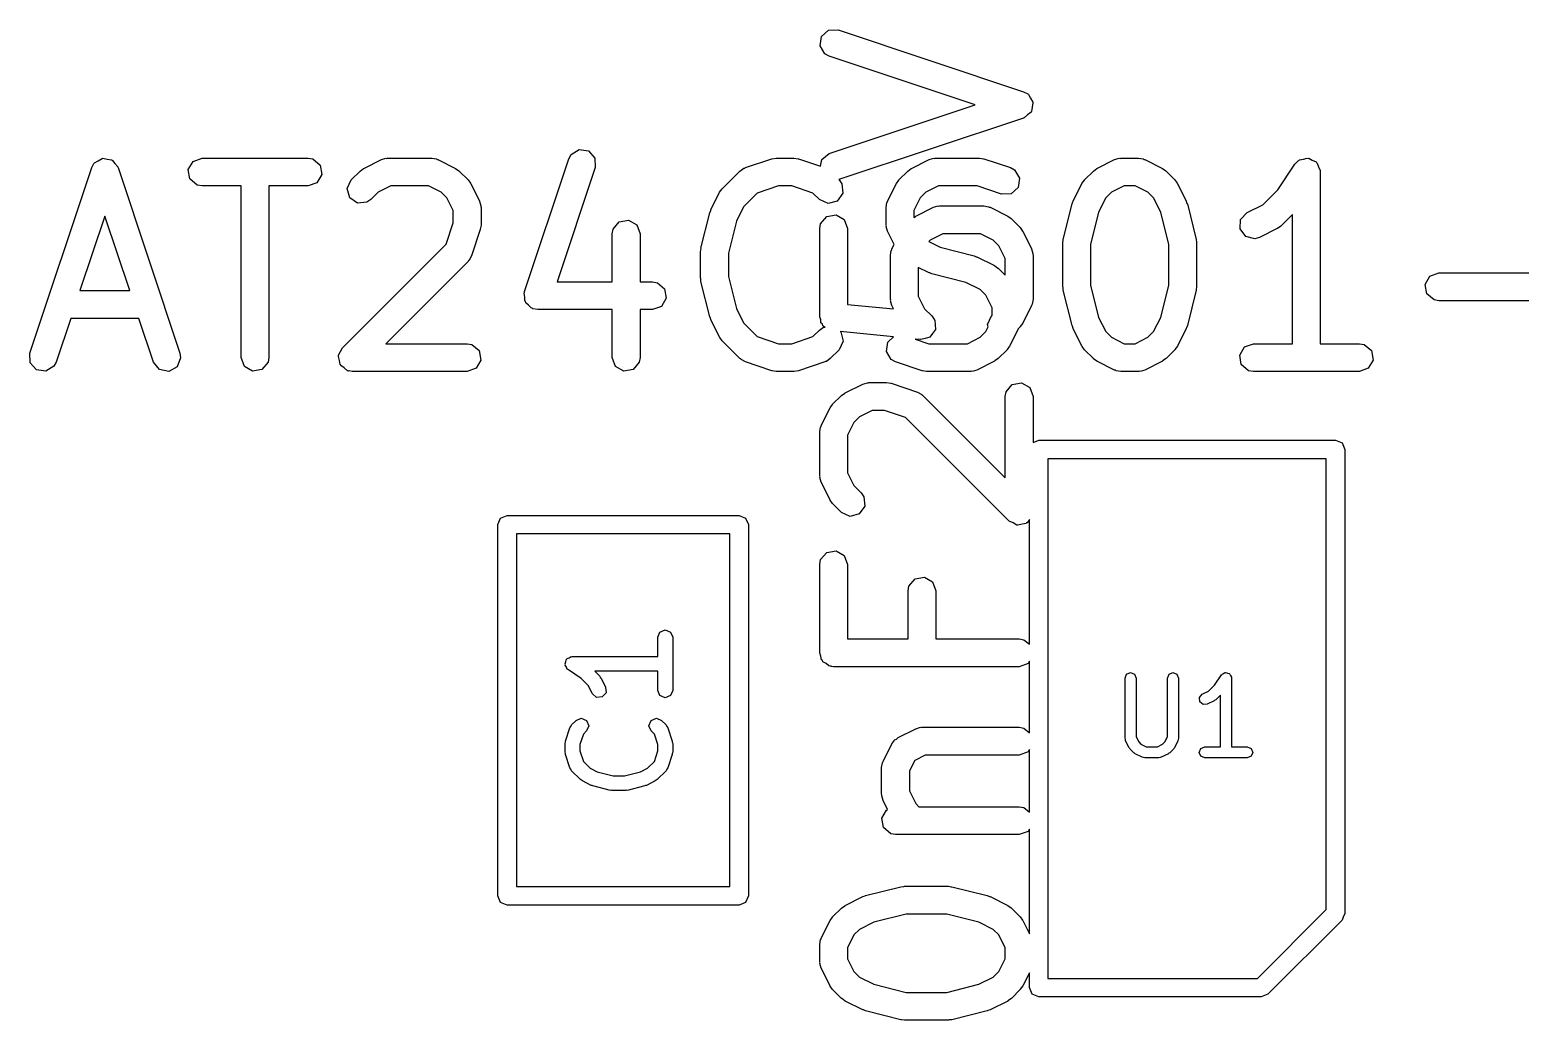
# Model space of a CAD drawing. Extents: x 1.92 to 4.61, y -4.26 to -2.08.
# Drawn here: x 3.1359 to 3.4522, y -2.4624 to -2.2523 of the extents above; entities that cross this region are included whole.
import ezdxf

# ---------------------------------------------------------------- set-up
doc = ezdxf.new("R2010")
doc.units = 0
doc.header["$MEASUREMENT"] = 0
doc.layers.add('BLACK', color=7, linetype='CONTINUOUS')

msp = doc.modelspace()

# ---------------------------------------------------------------- linework, layer by layer
at = {"layer": 'BLACK', "linetype": 'CONTINUOUS'}
for p, q in [((3.3036, -2.2557), (3.30389, -2.2537)), ((3.30389, -2.2537), (3.3054, -2.25236)), ((3.3054, -2.25236), (3.30742, -2.25231)), ((3.30742, -2.25231), (3.34679, -2.26543)), ((3.30465, -2.25742), (3.3036, -2.2557)), ((3.30556, -2.25791), (3.30465, -2.25742)), ((3.33652, -2.26823), (3.30556, -2.25791)), ((3.34679, -2.26543), (3.34769, -2.26592)), ((3.34769, -2.26592), (3.34774, -2.26599)), ((3.34774, -2.26599), (3.34782, -2.26602)), ((3.34782, -2.26602), (3.34826, -2.26684)), ((3.34826, -2.26684), (3.34875, -2.26764)), ((3.30556, -2.27855), (3.33652, -2.26823)), ((3.34764, -2.27036), (3.34694, -2.27098)), ((3.34837, -2.26978), (3.34764, -2.27036)), ((3.34839, -2.26969), (3.34837, -2.26978)), ((3.34846, -2.26964), (3.34839, -2.26969)), ((3.34859, -2.26871), (3.34846, -2.26964)), ((3.34878, -2.2678), (3.34859, -2.26871)), ((3.34875, -2.26764), (3.34874, -2.26772)), ((3.34874, -2.26772), (3.34878, -2.2678)), ((3.34679, -2.27103), (3.30761, -2.28409)), ((3.34686, -2.27098), (3.34679, -2.27103)), ((3.34694, -2.27098), (3.34686, -2.27098)), ((3.14963, -2.28051), (3.15045, -2.28007)), ((3.15045, -2.28007), (3.15125, -2.27958)), ((3.15125, -2.27958), (3.15133, -2.27959)), ((3.15133, -2.27959), (3.1514, -2.27955)), ((3.1514, -2.27955), (3.15232, -2.27974)), ((3.15232, -2.27974), (3.15324, -2.27988)), ((3.15324, -2.27988), (3.1533, -2.27994)), ((3.1533, -2.27994), (3.15338, -2.27996)), ((3.15338, -2.27996), (3.15396, -2.28069)), ((3.16955, -2.28196), (3.17056, -2.28021)), ((3.17056, -2.28021), (3.17246, -2.27952)), ((3.17246, -2.27952), (3.19496, -2.27952)), ((3.19496, -2.27952), (3.19597, -2.2797)), ((3.19597, -2.2797), (3.19751, -2.281)), ((3.20676, -2.28171), (3.21051, -2.27983)), ((3.21051, -2.27983), (3.21149, -2.27954)), ((3.21149, -2.27954), (3.21166, -2.27958)), ((3.21166, -2.27958), (3.21183, -2.27952)), ((3.21183, -2.27952), (3.2212, -2.27952)), ((3.2212, -2.27952), (3.22221, -2.2797)), ((3.22221, -2.2797), (3.22235, -2.27981)), ((3.22235, -2.27981), (3.22252, -2.27983)), ((3.22252, -2.27983), (3.22627, -2.28171)), ((3.2409, -2.30779), (3.25027, -2.27966)), ((3.25027, -2.27966), (3.25076, -2.27876)), ((3.25076, -2.27876), (3.25248, -2.27771)), ((3.25248, -2.27771), (3.25448, -2.278)), ((3.25448, -2.278), (3.25582, -2.27951)), ((3.25582, -2.27951), (3.25588, -2.28153)), ((3.28776, -2.28155), (3.29339, -2.27967)), ((3.29339, -2.27967), (3.29426, -2.27954)), ((3.29426, -2.27954), (3.29432, -2.27952)), ((3.29432, -2.27952), (3.29807, -2.27952)), ((3.29807, -2.27952), (3.29894, -2.27967)), ((3.29894, -2.27967), (3.299, -2.27967)), ((3.299, -2.27967), (3.30368, -2.28123)), ((3.30368, -2.28123), (3.30397, -2.27981)), ((3.30397, -2.27981), (3.30556, -2.27855)), ((3.323, -2.28171), (3.32674, -2.27983)), ((3.32674, -2.27983), (3.32773, -2.27954)), ((3.32773, -2.27954), (3.3279, -2.27958)), ((3.3279, -2.27958), (3.32807, -2.27952)), ((3.32807, -2.27952), (3.33744, -2.27952)), ((3.33744, -2.27952), (3.33831, -2.27967)), ((3.33831, -2.27967), (3.33837, -2.27967)), ((3.33837, -2.27967), (3.344, -2.28155)), ((3.36237, -2.28171), (3.36611, -2.27983)), ((3.36611, -2.27983), (3.3671, -2.27954)), ((3.3671, -2.27954), (3.36727, -2.27958)), ((3.36727, -2.27958), (3.36744, -2.27952)), ((3.36744, -2.27952), (3.37118, -2.27952)), ((3.37118, -2.27952), (3.37219, -2.2797)), ((3.37219, -2.2797), (3.37233, -2.27981)), ((3.37233, -2.27981), (3.37251, -2.27983)), ((3.37251, -2.27983), (3.37625, -2.28171)), ((3.40435, -2.28084), (3.40506, -2.28009)), ((3.40506, -2.28009), (3.40522, -2.28005)), ((3.40522, -2.28005), (3.40533, -2.27992)), ((3.40533, -2.27992), (3.40617, -2.27977)), ((3.40617, -2.27977), (3.407, -2.27953)), ((3.407, -2.27953), (3.40715, -2.27959)), ((3.40715, -2.27959), (3.40732, -2.27957)), ((3.40732, -2.27957), (3.40806, -2.27999)), ((3.40806, -2.27999), (3.40885, -2.28034)), ((3.13591, -2.32091), (3.14904, -2.28154)), ((3.14904, -2.28154), (3.14952, -2.28064)), ((3.14952, -2.28064), (3.1496, -2.28059)), ((3.1496, -2.28059), (3.14963, -2.28051)), ((3.15396, -2.28069), (3.15458, -2.28139)), ((3.15458, -2.28139), (3.15459, -2.28147)), ((3.15459, -2.28147), (3.15464, -2.28154)), ((3.15464, -2.28154), (3.16776, -2.32091)), ((3.1699, -2.28395), (3.16955, -2.28196)), ((3.19786, -2.28299), (3.19685, -2.28474)), ((3.19751, -2.281), (3.19786, -2.28299)), ((3.20412, -2.28413), (3.20599, -2.28226)), ((3.20599, -2.28226), (3.20672, -2.28175)), ((3.20672, -2.28175), (3.20676, -2.28171)), ((3.22627, -2.28171), (3.22698, -2.28223)), ((3.22698, -2.28223), (3.22704, -2.28226)), ((3.22704, -2.28226), (3.22892, -2.28413)), ((3.25588, -2.28153), (3.2478, -2.30577)), ((3.28286, -2.28601), (3.28661, -2.28226)), ((3.28661, -2.28226), (3.28745, -2.28167)), ((3.28745, -2.28167), (3.28762, -2.28166)), ((3.28762, -2.28166), (3.28776, -2.28155)), ((3.32035, -2.28413), (3.32223, -2.28226)), ((3.32223, -2.28226), (3.32295, -2.28175)), ((3.32295, -2.28175), (3.323, -2.28171)), ((3.344, -2.28155), (3.3449, -2.28204)), ((3.3449, -2.28204), (3.34596, -2.28376)), ((3.35972, -2.28413), (3.3616, -2.28226)), ((3.3616, -2.28226), (3.36232, -2.28175)), ((3.36232, -2.28175), (3.36237, -2.28171)), ((3.37625, -2.28171), (3.37696, -2.28223)), ((3.37696, -2.28223), (3.37702, -2.28226)), ((3.37702, -2.28226), (3.3789, -2.28413)), ((3.40076, -2.28622), (3.40435, -2.28084)), ((3.40885, -2.28034), (3.40892, -2.28049)), ((3.40892, -2.28049), (3.40907, -2.28058)), ((3.40907, -2.28058), (3.40936, -2.28138)), ((3.40936, -2.28138), (3.40974, -2.28215)), ((3.40974, -2.28215), (3.4097, -2.28231)), ((3.4097, -2.28231), (3.40976, -2.28247)), ((3.40976, -2.28247), (3.40976, -2.31889)), ((3.17145, -2.28525), (3.1699, -2.28395)), ((3.17246, -2.28543), (3.17145, -2.28525)), ((3.18076, -2.28543), (3.17246, -2.28543)), ((3.18076, -2.32184), (3.18076, -2.28543)), ((3.19496, -2.28543), (3.18666, -2.28543)), ((3.18666, -2.28543), (3.18666, -2.32184)), ((3.19685, -2.28474), (3.19496, -2.28543)), ((3.20326, -2.28597), (3.20412, -2.28413)), ((3.20379, -2.28792), (3.20326, -2.28597)), ((3.21253, -2.28543), (3.20983, -2.28677)), ((3.22051, -2.28543), (3.21253, -2.28543)), ((3.2232, -2.28677), (3.22051, -2.28543)), ((3.22892, -2.28413), (3.22942, -2.28486)), ((3.22942, -2.28486), (3.22947, -2.2849)), ((3.22947, -2.2849), (3.23134, -2.28865)), ((3.2823, -2.28678), (3.28283, -2.28607)), ((3.28283, -2.28607), (3.28286, -2.28601)), ((3.2948, -2.28543), (3.29029, -2.28693)), ((3.29759, -2.28543), (3.2948, -2.28543)), ((3.3021, -2.28693), (3.29759, -2.28543)), ((3.30761, -2.28409), (3.30766, -2.28413)), ((3.30766, -2.28413), (3.30824, -2.28497)), ((3.30824, -2.28497), (3.30842, -2.28699)), ((3.31793, -2.28865), (3.3198, -2.2849)), ((3.3198, -2.2849), (3.32033, -2.28419)), ((3.32033, -2.28419), (3.32035, -2.28413)), ((3.32876, -2.28543), (3.32606, -2.28677)), ((3.33696, -2.28543), (3.32876, -2.28543)), ((3.34213, -2.28715), (3.33696, -2.28543)), ((3.34566, -2.28575), (3.34415, -2.28709)), ((3.34596, -2.28376), (3.34566, -2.28575)), ((3.3573, -2.28865), (3.35917, -2.2849)), ((3.35917, -2.2849), (3.3597, -2.28419)), ((3.3597, -2.28419), (3.35972, -2.28413)), ((3.36813, -2.28543), (3.36543, -2.28677)), ((3.37049, -2.28543), (3.36813, -2.28543)), ((3.37319, -2.28677), (3.37049, -2.28543)), ((3.3789, -2.28413), (3.3794, -2.28486)), ((3.3794, -2.28486), (3.37945, -2.2849)), ((3.37945, -2.2849), (3.38132, -2.28865)), ((3.39756, -2.28942), (3.40076, -2.28622)), ((3.20544, -2.28907), (3.20379, -2.28792)), ((3.20745, -2.2889), (3.20544, -2.28907)), ((3.20829, -2.28831), (3.20745, -2.2889)), ((3.20983, -2.28677), (3.20829, -2.28831)), ((3.2244, -2.28797), (3.2232, -2.28677)), ((3.22575, -2.29067), (3.2244, -2.28797)), ((3.23134, -2.28865), (3.23164, -2.28963)), ((3.23164, -2.28963), (3.23159, -2.28981)), ((3.28043, -2.29053), (3.2823, -2.28678)), ((3.29029, -2.28693), (3.28737, -2.28985)), ((3.30348, -2.28831), (3.3021, -2.28693)), ((3.30531, -2.28916), (3.30348, -2.28831)), ((3.30726, -2.28864), (3.30531, -2.28916)), ((3.30842, -2.28699), (3.30726, -2.28864)), ((3.31761, -2.28997), (3.31779, -2.28896)), ((3.31779, -2.28896), (3.3179, -2.28883)), ((3.3179, -2.28883), (3.31793, -2.28865)), ((3.32487, -2.28797), (3.32352, -2.29067)), ((3.32606, -2.28677), (3.32487, -2.28797)), ((3.32767, -2.28996), (3.32865, -2.28967)), ((3.32865, -2.28967), (3.32882, -2.28971)), ((3.32882, -2.28971), (3.32899, -2.28965)), ((3.32899, -2.28965), (3.33836, -2.28965)), ((3.33836, -2.28965), (3.33937, -2.28983)), ((3.34415, -2.28709), (3.34213, -2.28715)), ((3.3552, -2.29676), (3.35707, -2.28926)), ((3.35707, -2.28926), (3.35728, -2.28879)), ((3.35728, -2.28879), (3.3573, -2.28865)), ((3.36424, -2.28797), (3.36272, -2.291)), ((3.36543, -2.28677), (3.36424, -2.28797)), ((3.37438, -2.28797), (3.37319, -2.28677)), ((3.3759, -2.291), (3.37438, -2.28797)), ((3.38132, -2.28865), (3.38147, -2.28914)), ((3.38147, -2.28914), (3.38155, -2.28926)), ((3.38155, -2.28926), (3.38342, -2.29676)), ((3.39424, -2.29108), (3.39756, -2.28942)), ((3.15184, -2.29181), (3.14656, -2.30764)), ((3.15711, -2.30764), (3.15184, -2.29181)), ((3.22575, -2.29324), (3.22575, -2.29067)), ((3.23159, -2.28981), (3.23166, -2.28997)), ((3.23166, -2.28997), (3.23166, -2.29372)), ((3.26097, -2.29304), (3.26296, -2.29269)), ((3.26296, -2.29269), (3.26471, -2.2937)), ((3.27833, -2.29863), (3.28021, -2.29113)), ((3.28021, -2.29113), (3.28041, -2.29067)), ((3.28041, -2.29067), (3.28043, -2.29053)), ((3.28586, -2.29288), (3.28415, -2.29971)), ((3.28737, -2.28985), (3.28586, -2.29288)), ((3.30371, -2.29347), (3.30501, -2.29192)), ((3.30501, -2.29192), (3.307, -2.29157)), ((3.307, -2.29157), (3.30875, -2.29258)), ((3.30875, -2.29258), (3.30944, -2.29448)), ((3.31761, -2.29372), (3.31761, -2.28997)), ((3.32352, -2.29067), (3.32352, -2.29213)), ((3.32352, -2.29213), (3.32387, -2.29188)), ((3.32387, -2.29188), (3.32392, -2.29184)), ((3.32392, -2.29184), (3.32767, -2.28996)), ((3.33937, -2.28983), (3.33951, -2.28994)), ((3.33951, -2.28994), (3.33968, -2.28996)), ((3.33968, -2.28996), (3.34343, -2.29184)), ((3.34343, -2.29184), (3.34414, -2.29236)), ((3.34414, -2.29236), (3.3442, -2.29239)), ((3.3442, -2.29239), (3.34607, -2.29427)), ((3.36272, -2.291), (3.36101, -2.29783)), ((3.37761, -2.29783), (3.3759, -2.291)), ((3.39273, -2.29456), (3.39285, -2.29255)), ((3.39285, -2.29255), (3.39424, -2.29108)), ((3.40385, -2.29148), (3.40139, -2.29393)), ((3.40385, -2.31889), (3.40385, -2.29148)), ((3.22425, -2.29775), (3.22575, -2.29324)), ((3.2315, -2.29466), (3.22963, -2.30028)), ((3.23166, -2.29372), (3.2315, -2.29459)), ((3.2315, -2.29459), (3.2315, -2.29466)), ((3.2595, -2.2956), (3.25967, -2.29459)), ((3.2595, -2.30577), (3.2595, -2.2956)), ((3.25967, -2.29459), (3.26097, -2.29304)), ((3.26471, -2.2937), (3.2654, -2.2956)), ((3.2654, -2.2956), (3.2654, -2.30577)), ((3.30354, -2.29448), (3.30371, -2.29347)), ((3.30354, -2.31323), (3.30354, -2.29448)), ((3.30944, -2.29448), (3.30944, -2.31055)), ((3.31767, -2.29389), (3.31761, -2.29372)), ((3.31763, -2.29406), (3.31767, -2.29389)), ((3.31793, -2.29504), (3.31763, -2.29406)), ((3.31932, -2.29783), (3.31793, -2.29504)), ((3.32968, -2.29556), (3.32699, -2.29691)), ((3.33766, -2.29556), (3.32968, -2.29556)), ((3.34036, -2.29691), (3.33766, -2.29556)), ((3.34607, -2.29427), (3.34658, -2.29499)), ((3.34658, -2.29499), (3.34663, -2.29503)), ((3.34663, -2.29503), (3.3485, -2.29878)), ((3.39393, -2.29619), (3.39273, -2.29456)), ((3.40063, -2.29449), (3.39688, -2.29636)), ((3.40067, -2.29444), (3.40063, -2.29449)), ((3.40139, -2.29393), (3.40067, -2.29444)), ((3.20224, -2.31976), (3.22425, -2.29775)), ((3.27824, -2.29935), (3.27835, -2.29877)), ((3.27835, -2.29877), (3.27833, -2.29863)), ((3.31853, -2.3001), (3.31871, -2.29909)), ((3.31871, -2.29909), (3.31883, -2.29896)), ((3.31883, -2.29896), (3.31885, -2.29878)), ((3.31885, -2.29878), (3.31932, -2.29783)), ((3.32699, -2.29691), (3.32667, -2.29722)), ((3.32667, -2.29722), (3.3291, -2.29843)), ((3.3291, -2.29843), (3.33628, -2.30023)), ((3.34156, -2.2981), (3.34036, -2.29691)), ((3.34291, -2.3008), (3.34156, -2.2981)), ((3.3485, -2.29878), (3.34879, -2.29977)), ((3.35511, -2.29747), (3.35521, -2.29689)), ((3.35511, -2.30685), (3.35511, -2.29747)), ((3.35521, -2.29689), (3.3552, -2.29676)), ((3.36101, -2.29783), (3.36101, -2.30648)), ((3.37761, -2.30648), (3.37761, -2.29783)), ((3.38342, -2.29676), (3.38346, -2.29734)), ((3.38346, -2.29734), (3.38351, -2.29747)), ((3.38351, -2.29747), (3.38351, -2.30685)), ((3.39589, -2.29666), (3.39393, -2.29619)), ((3.39688, -2.29636), (3.39589, -2.29666)), ((3.22892, -2.30143), (3.21146, -2.31889)), ((3.22899, -2.30127), (3.22892, -2.30143)), ((3.22914, -2.30118), (3.22899, -2.30127)), ((3.22963, -2.30028), (3.22914, -2.30118)), ((3.27824, -2.30497), (3.27824, -2.29935)), ((3.28415, -2.29971), (3.28415, -2.30461)), ((3.31853, -2.30948), (3.31853, -2.3001)), ((3.33628, -2.30023), (3.33675, -2.30044)), ((3.33675, -2.30044), (3.33688, -2.30045)), ((3.33688, -2.30045), (3.34063, -2.30233)), ((3.34063, -2.30233), (3.34134, -2.30286)), ((3.34291, -2.30439), (3.34291, -2.3008)), ((3.34879, -2.29977), (3.34875, -2.29994)), ((3.34875, -2.29994), (3.34881, -2.3001)), ((3.34881, -2.3001), (3.34881, -2.30948)), ((3.27829, -2.3051), (3.27824, -2.30497)), ((3.27833, -2.30569), (3.27829, -2.3051)), ((3.28415, -2.30461), (3.28586, -2.31144)), ((3.32674, -2.30386), (3.32444, -2.30271)), ((3.32444, -2.30271), (3.32444, -2.30878)), ((3.32688, -2.30388), (3.32674, -2.30386)), ((3.32735, -2.30409), (3.32688, -2.30388)), ((3.33453, -2.30588), (3.32735, -2.30409)), ((3.34134, -2.30286), (3.3414, -2.30288)), ((3.3414, -2.30288), (3.34291, -2.30439)), ((3.43202, -2.30633), (3.43303, -2.30458)), ((3.43303, -2.30458), (3.43493, -2.30389)), ((3.43493, -2.30389), (3.46492, -2.30389)), ((3.14656, -2.30764), (3.15711, -2.30764)), ((3.24079, -2.30821), (3.24091, -2.30801)), ((3.24093, -2.309), (3.24079, -2.30821)), ((3.24091, -2.30801), (3.2409, -2.30779)), ((3.2478, -2.30577), (3.2595, -2.30577)), ((3.2654, -2.30577), (3.26807, -2.30577)), ((3.26807, -2.30577), (3.26908, -2.30595)), ((3.26908, -2.30595), (3.27063, -2.30724)), ((3.27063, -2.30724), (3.27098, -2.30923)), ((3.28021, -2.31319), (3.27833, -2.30569)), ((3.33756, -2.3074), (3.33453, -2.30588)), ((3.33876, -2.30859), (3.33756, -2.3074)), ((3.34011, -2.31129), (3.33876, -2.30859)), ((3.35516, -2.30697), (3.35511, -2.30685)), ((3.3552, -2.30756), (3.35516, -2.30697)), ((3.35707, -2.31506), (3.3552, -2.30756)), ((3.36101, -2.30648), (3.36272, -2.31331)), ((3.3759, -2.31331), (3.37761, -2.30648)), ((3.38342, -2.30756), (3.38155, -2.31506)), ((3.38351, -2.30685), (3.38341, -2.30743)), ((3.38341, -2.30743), (3.38342, -2.30756)), ((3.43237, -2.30832), (3.43202, -2.30633)), ((3.43392, -2.30962), (3.43237, -2.30832)), ((3.24095, -2.30981), (3.24093, -2.309)), ((3.2411, -2.30997), (3.24095, -2.30981)), ((3.24114, -2.3102), (3.2411, -2.30997)), ((3.24176, -2.31071), (3.24114, -2.3102)), ((3.24229, -2.31132), (3.24176, -2.31071)), ((3.24252, -2.31135), (3.24229, -2.31132)), ((3.24269, -2.31149), (3.24252, -2.31135)), ((3.2437, -2.31167), (3.24269, -2.31149)), ((3.2595, -2.31167), (3.2437, -2.31167)), ((3.2595, -2.32184), (3.2595, -2.31167)), ((3.26807, -2.31167), (3.2654, -2.31167)), ((3.2654, -2.31167), (3.2654, -2.32184)), ((3.26997, -2.31098), (3.26807, -2.31167)), ((3.27098, -2.30923), (3.26997, -2.31098)), ((3.28586, -2.31144), (3.28737, -2.31447)), ((3.30944, -2.31055), (3.31921, -2.31153)), ((3.31859, -2.30964), (3.31853, -2.30948)), ((3.31855, -2.30981), (3.31859, -2.30964)), ((3.31885, -2.3108), (3.31855, -2.30981)), ((3.31921, -2.31153), (3.31885, -2.3108)), ((3.32444, -2.30878), (3.32579, -2.31148)), ((3.32579, -2.31148), (3.32732, -2.31301)), ((3.34011, -2.31292), (3.34011, -2.31129)), ((3.3485, -2.3108), (3.34663, -2.31455)), ((3.34852, -2.31062), (3.3485, -2.3108)), ((3.34863, -2.31049), (3.34852, -2.31062)), ((3.34881, -2.30948), (3.34863, -2.31049)), ((3.43493, -2.3098), (3.43392, -2.30962)), ((3.46492, -2.3098), (3.43493, -2.3098)), ((3.14459, -2.31355), (3.14152, -2.32278)), ((3.15908, -2.31355), (3.14459, -2.31355)), ((3.16216, -2.32278), (3.15908, -2.31355)), ((3.28028, -2.3133), (3.28021, -2.31319)), ((3.28043, -2.31379), (3.28028, -2.3133)), ((3.2823, -2.31754), (3.28043, -2.31379)), ((3.28737, -2.31447), (3.29029, -2.31739)), ((3.30375, -2.31382), (3.30354, -2.31323)), ((3.3038, -2.31444), (3.30375, -2.31382)), ((3.30409, -2.31474), (3.3038, -2.31444)), ((3.30423, -2.31512), (3.30409, -2.31474)), ((3.32732, -2.31301), (3.32791, -2.31385)), ((3.32791, -2.31385), (3.32791, -2.31387)), ((3.32791, -2.31387), (3.32793, -2.31389)), ((3.32793, -2.31389), (3.328, -2.31488)), ((3.328, -2.31488), (3.32809, -2.31587)), ((3.33917, -2.31484), (3.34002, -2.31301)), ((3.33929, -2.31529), (3.33917, -2.31484)), ((3.34002, -2.31301), (3.34011, -2.31292)), ((3.34663, -2.31455), (3.3461, -2.31526)), ((3.36272, -2.31331), (3.36424, -2.31634)), ((3.37438, -2.31634), (3.3759, -2.31331)), ((3.28235, -2.31758), (3.2823, -2.31754)), ((3.28286, -2.31831), (3.28235, -2.31758)), ((3.29029, -2.31739), (3.2948, -2.31889)), ((3.29759, -2.31889), (3.3021, -2.31739)), ((3.3021, -2.31739), (3.30348, -2.31601)), ((3.30348, -2.31601), (3.30432, -2.31542)), ((3.30468, -2.31539), (3.30423, -2.31512)), ((3.30432, -2.31542), (3.30468, -2.31539)), ((3.31921, -2.31747), (3.30789, -2.31633)), ((3.30789, -2.31633), (3.30799, -2.3164)), ((3.30799, -2.3164), (3.30851, -2.31835)), ((3.31797, -2.31856), (3.31921, -2.31747)), ((3.32494, -2.31804), (3.32376, -2.31792)), ((3.32376, -2.31792), (3.32667, -2.31889)), ((3.32496, -2.31803), (3.32494, -2.31804)), ((3.32498, -2.31804), (3.32496, -2.31803)), ((3.32594, -2.31779), (3.32498, -2.31804)), ((3.3269, -2.31754), (3.32594, -2.31779)), ((3.32691, -2.31752), (3.3269, -2.31754)), ((3.32693, -2.31752), (3.32691, -2.31752)), ((3.3275, -2.31671), (3.32693, -2.31752)), ((3.32808, -2.3159), (3.3275, -2.31671)), ((3.32809, -2.31587), (3.32808, -2.31588)), ((3.32808, -2.31588), (3.32808, -2.3159)), ((3.33487, -2.31889), (3.33756, -2.31754)), ((3.33756, -2.31754), (3.33876, -2.31634)), ((3.33876, -2.31634), (3.33929, -2.31529)), ((3.34569, -2.3157), (3.34383, -2.31941)), ((3.34607, -2.31531), (3.34569, -2.3157)), ((3.3461, -2.31526), (3.34607, -2.31531)), ((3.35715, -2.31518), (3.35707, -2.31506)), ((3.3573, -2.31566), (3.35715, -2.31518)), ((3.35917, -2.31941), (3.3573, -2.31566)), ((3.36424, -2.31634), (3.36543, -2.31754)), ((3.36543, -2.31754), (3.36813, -2.31889)), ((3.37049, -2.31889), (3.37319, -2.31754)), ((3.37319, -2.31754), (3.37438, -2.31634)), ((3.38132, -2.31566), (3.37945, -2.31941)), ((3.38134, -2.31553), (3.38132, -2.31566)), ((3.38155, -2.31506), (3.38134, -2.31553)), ((3.13597, -2.32293), (3.13591, -2.32091)), ((3.16776, -2.32091), (3.16791, -2.32192)), ((3.20142, -2.32133), (3.20187, -2.32056)), ((3.20145, -2.32146), (3.20142, -2.32133)), ((3.20187, -2.32056), (3.20224, -2.31976)), ((3.21146, -2.31889), (3.2287, -2.31889)), ((3.2287, -2.31889), (3.22971, -2.31907)), ((3.22971, -2.31907), (3.23126, -2.32037)), ((3.23126, -2.32037), (3.23161, -2.32236)), ((3.28661, -2.32206), (3.28286, -2.31831)), ((3.2948, -2.31889), (3.29759, -2.31889)), ((3.30766, -2.32018), (3.30578, -2.32206)), ((3.30851, -2.31835), (3.30766, -2.32018)), ((3.31767, -2.32056), (3.31797, -2.31856)), ((3.31873, -2.32228), (3.31767, -2.32056)), ((3.32667, -2.31889), (3.33487, -2.31889)), ((3.34328, -2.32018), (3.3414, -2.32206)), ((3.3433, -2.32012), (3.34328, -2.32018)), ((3.34383, -2.31941), (3.3433, -2.32012)), ((3.35922, -2.31946), (3.35917, -2.31941)), ((3.35972, -2.32018), (3.35922, -2.31946)), ((3.3616, -2.32206), (3.35972, -2.32018)), ((3.36813, -2.31889), (3.37049, -2.31889)), ((3.3789, -2.32018), (3.37702, -2.32206)), ((3.37892, -2.32012), (3.3789, -2.32018)), ((3.37945, -2.31941), (3.37892, -2.32012)), ((3.39265, -2.32133), (3.39366, -2.31958)), ((3.393, -2.32332), (3.39265, -2.32133)), ((3.39366, -2.31958), (3.39556, -2.31889)), ((3.39556, -2.31889), (3.40385, -2.31889)), ((3.40976, -2.31889), (3.41805, -2.31889)), ((3.41805, -2.31889), (3.41906, -2.31907)), ((3.41906, -2.31907), (3.42061, -2.32037)), ((3.42061, -2.32037), (3.42096, -2.32236)), ((3.13731, -2.32444), (3.13597, -2.32293)), ((3.13931, -2.32474), (3.13731, -2.32444)), ((3.14103, -2.32368), (3.13931, -2.32474)), ((3.14152, -2.32278), (3.14103, -2.32368)), ((3.16341, -2.32436), (3.16216, -2.32278)), ((3.16539, -2.32476), (3.16341, -2.32436)), ((3.16717, -2.3238), (3.16539, -2.32476)), ((3.16791, -2.32192), (3.16717, -2.3238)), ((3.18145, -2.32374), (3.18076, -2.32184)), ((3.1832, -2.32475), (3.18145, -2.32374)), ((3.18518, -2.3244), (3.1832, -2.32475)), ((3.18648, -2.32285), (3.18518, -2.3244)), ((3.18666, -2.32184), (3.18648, -2.32285)), ((3.20139, -2.32159), (3.20145, -2.32146)), ((3.20162, -2.32244), (3.20139, -2.32159)), ((3.20177, -2.32332), (3.20162, -2.32244)), ((3.20188, -2.32341), (3.20177, -2.32332)), ((3.20191, -2.32354), (3.20188, -2.32341)), ((3.20264, -2.32405), (3.20191, -2.32354)), ((3.20332, -2.32462), (3.20264, -2.32405)), ((3.2306, -2.32411), (3.2287, -2.3248)), ((3.23161, -2.32236), (3.2306, -2.32411)), ((3.26019, -2.32374), (3.2595, -2.32184)), ((3.26194, -2.32475), (3.26019, -2.32374)), ((3.26392, -2.3244), (3.26194, -2.32475)), ((3.26522, -2.32285), (3.26392, -2.3244)), ((3.2654, -2.32184), (3.26522, -2.32285)), ((3.28677, -2.32213), (3.28661, -2.32206)), ((3.28686, -2.32228), (3.28677, -2.32213)), ((3.28776, -2.32277), (3.28686, -2.32228)), ((3.29339, -2.32464), (3.28776, -2.32277)), ((3.30463, -2.32277), (3.299, -2.32464)), ((3.30477, -2.32266), (3.30463, -2.32277)), ((3.30494, -2.32264), (3.30477, -2.32266)), ((3.30578, -2.32206), (3.30494, -2.32264)), ((3.31963, -2.32277), (3.31873, -2.32228)), ((3.32526, -2.32464), (3.31963, -2.32277)), ((3.33688, -2.32448), (3.3359, -2.32478)), ((3.34063, -2.32261), (3.33688, -2.32448)), ((3.34068, -2.32256), (3.34063, -2.32261)), ((3.3414, -2.32206), (3.34068, -2.32256)), ((3.36166, -2.32208), (3.3616, -2.32206)), ((3.36237, -2.32261), (3.36166, -2.32208)), ((3.36611, -2.32448), (3.36237, -2.32261)), ((3.36629, -2.3245), (3.36611, -2.32448)), ((3.36643, -2.32462), (3.36629, -2.3245)), ((3.37251, -2.32448), (3.37152, -2.32478)), ((3.37625, -2.32261), (3.37251, -2.32448)), ((3.3763, -2.32256), (3.37625, -2.32261)), ((3.37702, -2.32206), (3.3763, -2.32256)), ((3.39455, -2.32462), (3.393, -2.32332)), ((3.41995, -2.32411), (3.41805, -2.3248)), ((3.42096, -2.32236), (3.41995, -2.32411)), ((3.2035, -2.32465), (3.20332, -2.32462)), ((3.20357, -2.3247), (3.2035, -2.32465)), ((3.2037, -2.32468), (3.20357, -2.3247)), ((3.20433, -2.3248), (3.2037, -2.32468)), ((3.2287, -2.3248), (3.20433, -2.3248)), ((3.29345, -2.32464), (3.29339, -2.32464)), ((3.29432, -2.3248), (3.29345, -2.32464)), ((3.29807, -2.3248), (3.29432, -2.3248)), ((3.29813, -2.32477), (3.29807, -2.3248)), ((3.299, -2.32464), (3.29813, -2.32477)), ((3.30892, -2.32933), (3.31267, -2.32746)), ((3.31267, -2.32746), (3.31365, -2.32717)), ((3.31365, -2.32717), (3.31382, -2.32721)), ((3.31382, -2.32721), (3.31399, -2.32715)), ((3.31399, -2.32715), (3.31774, -2.32715)), ((3.31774, -2.32715), (3.31861, -2.3273)), ((3.31861, -2.3273), (3.31867, -2.3273)), ((3.31867, -2.3273), (3.3243, -2.32917)), ((3.32532, -2.32464), (3.32526, -2.32464)), ((3.32619, -2.3248), (3.32532, -2.32464)), ((3.33556, -2.3248), (3.32619, -2.3248)), ((3.33573, -2.32474), (3.33556, -2.3248)), ((3.3359, -2.32478), (3.33573, -2.32474)), ((3.34308, -2.32909), (3.34438, -2.32754)), ((3.34438, -2.32754), (3.34637, -2.32719)), ((3.34637, -2.32719), (3.34812, -2.3282)), ((3.36744, -2.3248), (3.36643, -2.32462)), ((3.37118, -2.3248), (3.36744, -2.3248)), ((3.37135, -2.32474), (3.37118, -2.3248)), ((3.37152, -2.32478), (3.37135, -2.32474)), ((3.39556, -2.3248), (3.39455, -2.32462)), ((3.41805, -2.3248), (3.39556, -2.3248)), ((3.30628, -2.33176), (3.30815, -2.32989)), ((3.30815, -2.32989), (3.30887, -2.32938)), ((3.30887, -2.32938), (3.30892, -2.32933)), ((3.3243, -2.32917), (3.3252, -2.32966)), ((3.3252, -2.32966), (3.32529, -2.32981)), ((3.32529, -2.32981), (3.32545, -2.32989)), ((3.32545, -2.32989), (3.34291, -2.34734)), ((3.34291, -2.3301), (3.34308, -2.32909)), ((3.34291, -2.34734), (3.34291, -2.3301)), ((3.34812, -2.3282), (3.34881, -2.3301)), ((3.34881, -2.3301), (3.34881, -2.33986)), ((3.30385, -2.33628), (3.30572, -2.33253)), ((3.30572, -2.33253), (3.30625, -2.33182)), ((3.30625, -2.33182), (3.30628, -2.33176)), ((3.31469, -2.33305), (3.31199, -2.3344)), ((3.31726, -2.33305), (3.31469, -2.33305)), ((3.32177, -2.33455), (3.31726, -2.33305)), ((3.30354, -2.3376), (3.30371, -2.33659)), ((3.30371, -2.33659), (3.30383, -2.33645)), ((3.30383, -2.33645), (3.30385, -2.33628)), ((3.31079, -2.3356), (3.30944, -2.3383)), ((3.31199, -2.3344), (3.31079, -2.3356)), ((3.34377, -2.35656), (3.32177, -2.33455)), ((3.30354, -2.34697), (3.30354, -2.3376)), ((3.30944, -2.3383), (3.30944, -2.34628)), ((3.34881, -2.33986), (3.35, -2.33937)), ((3.35, -2.33937), (3.41299, -2.33937)), ((3.41299, -2.33937), (3.41438, -2.33995)), ((3.41438, -2.33995), (3.41496, -2.34134)), ((3.35197, -2.34331), (3.35197, -2.45354)), ((3.41102, -2.34331), (3.35197, -2.34331)), ((3.41102, -2.43895), (3.41102, -2.34331)), ((3.41496, -2.34134), (3.41496, -2.43976)), ((3.30944, -2.34628), (3.31079, -2.34897)), ((3.3036, -2.34714), (3.30354, -2.34697)), ((3.30356, -2.34731), (3.3036, -2.34714)), ((3.30385, -2.34829), (3.30356, -2.34731)), ((3.30572, -2.35204), (3.30385, -2.34829)), ((3.31079, -2.34897), (3.31233, -2.35051)), ((3.30577, -2.35209), (3.30572, -2.35204)), ((3.30628, -2.35281), (3.30577, -2.35209)), ((3.30815, -2.35468), (3.30628, -2.35281)), ((3.31233, -2.35051), (3.31291, -2.35135)), ((3.31291, -2.35135), (3.31309, -2.35336)), ((3.23524, -2.35728), (3.23581, -2.35589)), ((3.23581, -2.35589), (3.2372, -2.35531)), ((3.2372, -2.35531), (3.28642, -2.35531)), ((3.28642, -2.35531), (3.28781, -2.35589)), ((3.28781, -2.35589), (3.28839, -2.35728)), ((3.30998, -2.35554), (3.30815, -2.35468)), ((3.31193, -2.35502), (3.30998, -2.35554)), ((3.31309, -2.35336), (3.31193, -2.35502)), ((3.23524, -2.43602), (3.23524, -2.35728)), ((3.23917, -2.35925), (3.23917, -2.43406)), ((3.28445, -2.35925), (3.23917, -2.35925)), ((3.28445, -2.43406), (3.28445, -2.35925)), ((3.28839, -2.35728), (3.28839, -2.43602)), ((3.34458, -2.35693), (3.34377, -2.35656)), ((3.34535, -2.35738), (3.34458, -2.35693)), ((3.34548, -2.35736), (3.34535, -2.35738)), ((3.3456, -2.35741), (3.34548, -2.35736)), ((3.34646, -2.35718), (3.3456, -2.35741)), ((3.34734, -2.35703), (3.34646, -2.35718)), ((3.34742, -2.35692), (3.34734, -2.35703)), ((3.34755, -2.35689), (3.34742, -2.35692)), ((3.34803, -2.35621), (3.34755, -2.35689)), ((3.34803, -2.38267), (3.34803, -2.35621)), ((3.30354, -2.36572), (3.30371, -2.36471)), ((3.30371, -2.36471), (3.30501, -2.36316)), ((3.30501, -2.36316), (3.307, -2.36281)), ((3.307, -2.36281), (3.30875, -2.36382)), ((3.30875, -2.36382), (3.30944, -2.36572)), ((3.30354, -2.38447), (3.30354, -2.36572)), ((3.30944, -2.36572), (3.30944, -2.38151)), ((3.32246, -2.37033), (3.32376, -2.36879)), ((3.32376, -2.36879), (3.32575, -2.36844)), ((3.32575, -2.36844), (3.3275, -2.36945)), ((3.32228, -2.37134), (3.32246, -2.37033)), ((3.32228, -2.38151), (3.32228, -2.37134)), ((3.3275, -2.36945), (3.32819, -2.37134)), ((3.32819, -2.37134), (3.32819, -2.38151)), ((3.26918, -2.38119), (3.26964, -2.38007)), ((3.26918, -2.38524), (3.26918, -2.38119)), ((3.26964, -2.38007), (3.27075, -2.37961)), ((3.27075, -2.37961), (3.27187, -2.38007)), ((3.27187, -2.38007), (3.27233, -2.38119)), ((3.27233, -2.38119), (3.27233, -2.39244)), ((3.3038, -2.38519), (3.30354, -2.38447)), ((3.30944, -2.38151), (3.32228, -2.38151)), ((3.32819, -2.38151), (3.34586, -2.38151)), ((3.34586, -2.38151), (3.34687, -2.38169)), ((3.34687, -2.38169), (3.34803, -2.38267)), ((3.24949, -2.38681), (3.24967, -2.38639)), ((3.24956, -2.38696), (3.24949, -2.38681)), ((3.24952, -2.38712), (3.24956, -2.38696)), ((3.24978, -2.3875), (3.24952, -2.38712)), ((3.24967, -2.38639), (3.24976, -2.38594)), ((3.24976, -2.38594), (3.24989, -2.38585)), ((3.24996, -2.38792), (3.24978, -2.3875)), ((3.24989, -2.38585), (3.24996, -2.3857)), ((3.24996, -2.3857), (3.25038, -2.38552)), ((3.25038, -2.38552), (3.25076, -2.38527)), ((3.25076, -2.38527), (3.25092, -2.3853)), ((3.25092, -2.3853), (3.25107, -2.38524)), ((3.25107, -2.38524), (3.26918, -2.38524)), ((3.30393, -2.38594), (3.3038, -2.38519)), ((3.30414, -2.38612), (3.30393, -2.38594)), ((3.30423, -2.38637), (3.30414, -2.38612)), ((3.30489, -2.38675), (3.30423, -2.38637)), ((3.30548, -2.38724), (3.30489, -2.38675)), ((3.30586, -2.38731), (3.30548, -2.38724)), ((3.30598, -2.38738), (3.30586, -2.38731)), ((3.30611, -2.38735), (3.30598, -2.38738)), ((3.30649, -2.38742), (3.30611, -2.38735)), ((3.34586, -2.38742), (3.30649, -2.38742)), ((3.34776, -2.38673), (3.34586, -2.38742)), ((3.34803, -2.38625), (3.34776, -2.38673)), ((3.34803, -2.40142), (3.34803, -2.38625)), ((3.25011, -2.38799), (3.24996, -2.38792)), ((3.2502, -2.38812), (3.25011, -2.38799)), ((3.25288, -2.38991), (3.2502, -2.38812)), ((3.25446, -2.39149), (3.25288, -2.38991)), ((3.26918, -2.38839), (3.25581, -2.38839)), ((3.25581, -2.38839), (3.25687, -2.38945)), ((3.25687, -2.38945), (3.25697, -2.38969)), ((3.25697, -2.38969), (3.25716, -2.38986)), ((3.25716, -2.38986), (3.2581, -2.39173)), ((3.26918, -2.39244), (3.26918, -2.38839)), ((3.36832, -2.38984), (3.36866, -2.389)), ((3.36832, -2.40259), (3.36832, -2.38984)), ((3.36866, -2.389), (3.3695, -2.38866)), ((3.3695, -2.38866), (3.37033, -2.389)), ((3.37033, -2.389), (3.37068, -2.38984)), ((3.37068, -2.38984), (3.37068, -2.40231)), ((3.37732, -2.38984), (3.37766, -2.389)), ((3.37732, -2.40231), (3.37732, -2.38984)), ((3.37766, -2.389), (3.3785, -2.38866)), ((3.3785, -2.38866), (3.37933, -2.389)), ((3.37933, -2.389), (3.37968, -2.38984)), ((3.37968, -2.38984), (3.37968, -2.40259)), ((3.38733, -2.39134), (3.38876, -2.38918)), ((3.38876, -2.38918), (3.38886, -2.38912)), ((3.38886, -2.38912), (3.38891, -2.389)), ((3.38891, -2.389), (3.38923, -2.38887)), ((3.38923, -2.38887), (3.38951, -2.38868)), ((3.38951, -2.38868), (3.38963, -2.38871)), ((3.38963, -2.38871), (3.38975, -2.38866)), ((3.38975, -2.38866), (3.39006, -2.38879)), ((3.39006, -2.38879), (3.3904, -2.38886)), ((3.3904, -2.38886), (3.39047, -2.38896)), ((3.39047, -2.38896), (3.39058, -2.389)), ((3.39058, -2.389), (3.39071, -2.38932)), ((3.39071, -2.38932), (3.3909, -2.38961)), ((3.3909, -2.38961), (3.39088, -2.38973)), ((3.39088, -2.38973), (3.39093, -2.38984)), ((3.39093, -2.38984), (3.39093, -2.40441)), ((3.25528, -2.39314), (3.25446, -2.39149)), ((3.2562, -2.39393), (3.25528, -2.39314)), ((3.2574, -2.39384), (3.2562, -2.39393)), ((3.25819, -2.39293), (3.2574, -2.39384)), ((3.2581, -2.39173), (3.25819, -2.39293)), ((3.26964, -2.39355), (3.26918, -2.39244)), ((3.27075, -2.39401), (3.26964, -2.39355)), ((3.27187, -2.39355), (3.27075, -2.39401)), ((3.27233, -2.39244), (3.27187, -2.39355)), ((3.38413, -2.39397), (3.38472, -2.39328)), ((3.38419, -2.39487), (3.38413, -2.39397)), ((3.38472, -2.39328), (3.38605, -2.39262)), ((3.38605, -2.39262), (3.38733, -2.39134)), ((3.38856, -2.39344), (3.38758, -2.39442)), ((3.38856, -2.40441), (3.38856, -2.39344)), ((3.38487, -2.39546), (3.38419, -2.39487)), ((3.38577, -2.3954), (3.38487, -2.39546)), ((3.38727, -2.39465), (3.38577, -2.3954)), ((3.3874, -2.3945), (3.38727, -2.39465)), ((3.38758, -2.39442), (3.3874, -2.3945)), ((3.24957, -2.40319), (3.25051, -2.40037)), ((3.25051, -2.40037), (3.25075, -2.4001)), ((3.25075, -2.4001), (3.25089, -2.39976)), ((3.25089, -2.39976), (3.25183, -2.39882)), ((3.25183, -2.39882), (3.25294, -2.39836)), ((3.25294, -2.39836), (3.25406, -2.39882)), ((3.25406, -2.39882), (3.25452, -2.39993)), ((3.25452, -2.39993), (3.25406, -2.40105)), ((3.2673, -2.39993), (3.26777, -2.39882)), ((3.26777, -2.40105), (3.2673, -2.39993)), ((3.26777, -2.39882), (3.26888, -2.39836)), ((3.26888, -2.39836), (3.26999, -2.39882)), ((3.26999, -2.39882), (3.27093, -2.39976)), ((3.27093, -2.39976), (3.27107, -2.4001)), ((3.27107, -2.4001), (3.27131, -2.40037)), ((3.27131, -2.40037), (3.27225, -2.40319)), ((3.32392, -2.40057), (3.3249, -2.40028)), ((3.3249, -2.40028), (3.32507, -2.40032)), ((3.32507, -2.40032), (3.32524, -2.40026)), ((3.32524, -2.40026), (3.34586, -2.40026)), ((3.34586, -2.40026), (3.34687, -2.40044)), ((3.24949, -2.40368), (3.24959, -2.40344)), ((3.24959, -2.40344), (3.24957, -2.40319)), ((3.25338, -2.40172), (3.25264, -2.40394)), ((3.25406, -2.40105), (3.25338, -2.40172)), ((3.26844, -2.40172), (3.26777, -2.40105)), ((3.26918, -2.40394), (3.26844, -2.40172)), ((3.27225, -2.40319), (3.27223, -2.40344)), ((3.27223, -2.40344), (3.27233, -2.40368)), ((3.31885, -2.40377), (3.31946, -2.40295)), ((3.31946, -2.40295), (3.31986, -2.40277)), ((3.31986, -2.40277), (3.32017, -2.40245)), ((3.32017, -2.40245), (3.32392, -2.40057)), ((3.34687, -2.40044), (3.34803, -2.40142)), ((3.36842, -2.40284), (3.36832, -2.40259)), ((3.36844, -2.40312), (3.36842, -2.40284)), ((3.36919, -2.40462), (3.36844, -2.40312)), ((3.37068, -2.40231), (3.37122, -2.40339)), ((3.37122, -2.40339), (3.3717, -2.40387)), ((3.3763, -2.40387), (3.37678, -2.40339)), ((3.37678, -2.40339), (3.37732, -2.40231)), ((3.37955, -2.40312), (3.3788, -2.40462)), ((3.37957, -2.40284), (3.37955, -2.40312)), ((3.37968, -2.40259), (3.37957, -2.40284)), ((3.24949, -2.40556), (3.24949, -2.40368)), ((3.24959, -2.4058), (3.24949, -2.40556)), ((3.24957, -2.40606), (3.24959, -2.4058)), ((3.25051, -2.40887), (3.24957, -2.40606)), ((3.25264, -2.40394), (3.25264, -2.4053)), ((3.25264, -2.4053), (3.25338, -2.40752)), ((3.26844, -2.40752), (3.26918, -2.4053)), ((3.26918, -2.4053), (3.26918, -2.40394)), ((3.27225, -2.40606), (3.27131, -2.40887)), ((3.27233, -2.40556), (3.27223, -2.4058)), ((3.27223, -2.4058), (3.27225, -2.40606)), ((3.27233, -2.40368), (3.27233, -2.40556)), ((3.31697, -2.40752), (3.31885, -2.40377)), ((3.32593, -2.40617), (3.32369, -2.40729)), ((3.34586, -2.40617), (3.32593, -2.40617)), ((3.34776, -2.40548), (3.34586, -2.40617)), ((3.34803, -2.405), (3.34776, -2.40548)), ((3.34803, -2.41829), (3.34803, -2.405)), ((3.36934, -2.40474), (3.36919, -2.40462)), ((3.36941, -2.40492), (3.36934, -2.40474)), ((3.37016, -2.40567), (3.36941, -2.40492)), ((3.37034, -2.40575), (3.37016, -2.40567)), ((3.37047, -2.40589), (3.37034, -2.40575)), ((3.37197, -2.40664), (3.37047, -2.40589)), ((3.3717, -2.40387), (3.37278, -2.40441)), ((3.37224, -2.40666), (3.37197, -2.40664)), ((3.3725, -2.40677), (3.37224, -2.40666)), ((3.37278, -2.40441), (3.37522, -2.40441)), ((3.37522, -2.40441), (3.3763, -2.40387)), ((3.37575, -2.40666), (3.3755, -2.40677)), ((3.37602, -2.40664), (3.37575, -2.40666)), ((3.37752, -2.40589), (3.37602, -2.40664)), ((3.37765, -2.40575), (3.37752, -2.40589)), ((3.37783, -2.40567), (3.37765, -2.40575)), ((3.37858, -2.40492), (3.37783, -2.40567)), ((3.37866, -2.40474), (3.37858, -2.40492)), ((3.3788, -2.40462), (3.37866, -2.40474)), ((3.38406, -2.40559), (3.38441, -2.40475)), ((3.38441, -2.40642), (3.38406, -2.40559)), ((3.38441, -2.40475), (3.38525, -2.40441)), ((3.38525, -2.40677), (3.38441, -2.40642)), ((3.38525, -2.40441), (3.38856, -2.40441)), ((3.39093, -2.40441), (3.39424, -2.40441)), ((3.39424, -2.40441), (3.39508, -2.40475)), ((3.39508, -2.40642), (3.39424, -2.40677)), ((3.39508, -2.40475), (3.39543, -2.40559)), ((3.39543, -2.40559), (3.39508, -2.40642)), ((3.25075, -2.40915), (3.25051, -2.40887)), ((3.25089, -2.40948), (3.25075, -2.40915)), ((3.25277, -2.41136), (3.25089, -2.40948)), ((3.25338, -2.40752), (3.25481, -2.40895)), ((3.25481, -2.40895), (3.25631, -2.4097)), ((3.25631, -2.4097), (3.2597, -2.41055)), ((3.26212, -2.41055), (3.26552, -2.4097)), ((3.26552, -2.4097), (3.26701, -2.40895)), ((3.26701, -2.40895), (3.26844, -2.40752)), ((3.27093, -2.40948), (3.26906, -2.41136)), ((3.27107, -2.40915), (3.27093, -2.40948)), ((3.27131, -2.40887), (3.27107, -2.40915)), ((3.31666, -2.40884), (3.31684, -2.40783)), ((3.31666, -2.41446), (3.31666, -2.40884)), ((3.31684, -2.40783), (3.31695, -2.40769)), ((3.31695, -2.40769), (3.31697, -2.40752)), ((3.32369, -2.40729), (3.32257, -2.40954)), ((3.32257, -2.40954), (3.32257, -2.41377)), ((3.3755, -2.40677), (3.3725, -2.40677)), ((3.38975, -2.40677), (3.38525, -2.40677)), ((3.39424, -2.40677), (3.38975, -2.40677)), ((3.25301, -2.41146), (3.25277, -2.41136)), ((3.25318, -2.41165), (3.25301, -2.41146)), ((3.25505, -2.41259), (3.25318, -2.41165)), ((3.25523, -2.4126), (3.25505, -2.41259)), ((3.25537, -2.41271), (3.25523, -2.4126)), ((3.25912, -2.41365), (3.25537, -2.41271)), ((3.2597, -2.41055), (3.26212, -2.41055)), ((3.26645, -2.41271), (3.2627, -2.41365)), ((3.26659, -2.4126), (3.26645, -2.41271)), ((3.26677, -2.41259), (3.26659, -2.4126)), ((3.26865, -2.41165), (3.26677, -2.41259)), ((3.26882, -2.41146), (3.26865, -2.41165)), ((3.26906, -2.41136), (3.26882, -2.41146)), ((3.25932, -2.41362), (3.25912, -2.41365)), ((3.25951, -2.4137), (3.25932, -2.41362)), ((3.26232, -2.4137), (3.25951, -2.4137)), ((3.2625, -2.41362), (3.26232, -2.4137)), ((3.2627, -2.41365), (3.2625, -2.41362)), ((3.31672, -2.41463), (3.31666, -2.41446)), ((3.31668, -2.4148), (3.31672, -2.41463)), ((3.31697, -2.41578), (3.31668, -2.4148)), ((3.31795, -2.41774), (3.31697, -2.41578)), ((3.32257, -2.41377), (3.32391, -2.41646)), ((3.3167, -2.41958), (3.31771, -2.41783)), ((3.31771, -2.41783), (3.31795, -2.41774)), ((3.32391, -2.41646), (3.32458, -2.41714)), ((3.32458, -2.41714), (3.34586, -2.41714)), ((3.34586, -2.41714), (3.34687, -2.41731)), ((3.34687, -2.41731), (3.34803, -2.41829)), ((3.31706, -2.42156), (3.3167, -2.41958)), ((3.3186, -2.42286), (3.31706, -2.42156)), ((3.34776, -2.42235), (3.34586, -2.42304)), ((3.34803, -2.42187), (3.34776, -2.42235)), ((3.34803, -2.44408), (3.34803, -2.42187)), ((3.31961, -2.42304), (3.3186, -2.42286)), ((3.34586, -2.42304), (3.31961, -2.42304)), ((3.23917, -2.43406), (3.28445, -2.43406)), ((3.31327, -2.43597), (3.32077, -2.4341)), ((3.32077, -2.4341), (3.32136, -2.43405)), ((3.32136, -2.43405), (3.32149, -2.43401)), ((3.32149, -2.43401), (3.33086, -2.43401)), ((3.33086, -2.43401), (3.33144, -2.43411)), ((3.33144, -2.43411), (3.33158, -2.4341)), ((3.33158, -2.4341), (3.33908, -2.43597)), ((3.23581, -2.43742), (3.23524, -2.43602)), ((3.2372, -2.43799), (3.23581, -2.43742)), ((3.28642, -2.43799), (3.2372, -2.43799)), ((3.28781, -2.43742), (3.28642, -2.43799)), ((3.28839, -2.43602), (3.28781, -2.43742)), ((3.30815, -2.43862), (3.30887, -2.43812)), ((3.30887, -2.43812), (3.30892, -2.43807)), ((3.30892, -2.43807), (3.31267, -2.43619)), ((3.31267, -2.43619), (3.31316, -2.43605)), ((3.31316, -2.43605), (3.31327, -2.43597)), ((3.33908, -2.43597), (3.33954, -2.43618)), ((3.33954, -2.43618), (3.33968, -2.43619)), ((3.33968, -2.43619), (3.34343, -2.43807)), ((3.34343, -2.43807), (3.34414, -2.4386)), ((3.30385, -2.44501), (3.30572, -2.44126)), ((3.30572, -2.44126), (3.30625, -2.44056)), ((3.30625, -2.44056), (3.30628, -2.4405)), ((3.30628, -2.4405), (3.30815, -2.43862)), ((3.32185, -2.43991), (3.31502, -2.44162)), ((3.3305, -2.43991), (3.32185, -2.43991)), ((3.33733, -2.44162), (3.3305, -2.43991)), ((3.34414, -2.4386), (3.3442, -2.43862)), ((3.3442, -2.43862), (3.34607, -2.4405)), ((3.34607, -2.4405), (3.34658, -2.44122)), ((3.34658, -2.44122), (3.34663, -2.44126)), ((3.34663, -2.44126), (3.34803, -2.44408)), ((3.39643, -2.45354), (3.41102, -2.43895)), ((3.41438, -2.44116), (3.39864, -2.4569)), ((3.41463, -2.44056), (3.41438, -2.44116)), ((3.41496, -2.43976), (3.41463, -2.44056)), ((3.31079, -2.44433), (3.30944, -2.44703)), ((3.31199, -2.44314), (3.31079, -2.44433)), ((3.31502, -2.44162), (3.31199, -2.44314)), ((3.34036, -2.44314), (3.33733, -2.44162)), ((3.34156, -2.44433), (3.34036, -2.44314)), ((3.34291, -2.44703), (3.34156, -2.44433)), ((3.30354, -2.44633), (3.30371, -2.44532)), ((3.30354, -2.45008), (3.30354, -2.44633)), ((3.30371, -2.44532), (3.30383, -2.44519)), ((3.30383, -2.44519), (3.30385, -2.44501)), ((3.30944, -2.44703), (3.30944, -2.44939)), ((3.34291, -2.44939), (3.34291, -2.44703)), ((3.3036, -2.45025), (3.30354, -2.45008)), ((3.30356, -2.45042), (3.3036, -2.45025)), ((3.30385, -2.4514), (3.30356, -2.45042)), ((3.30944, -2.44939), (3.31079, -2.45208)), ((3.34156, -2.45208), (3.34291, -2.44939)), ((3.30572, -2.45515), (3.30385, -2.4514)), ((3.31079, -2.45208), (3.31199, -2.45328)), ((3.31199, -2.45328), (3.31502, -2.4548)), ((3.33733, -2.4548), (3.34036, -2.45328)), ((3.34036, -2.45328), (3.34156, -2.45208)), ((3.34803, -2.45234), (3.34663, -2.45515)), ((3.34803, -2.45551), (3.34803, -2.45234)), ((3.35197, -2.45354), (3.39643, -2.45354)), ((3.30577, -2.4552), (3.30572, -2.45515)), ((3.30628, -2.45592), (3.30577, -2.4552)), ((3.30815, -2.4578), (3.30628, -2.45592)), ((3.31502, -2.4548), (3.32185, -2.45651)), ((3.32185, -2.45651), (3.3305, -2.45651)), ((3.3305, -2.45651), (3.33733, -2.4548)), ((3.34607, -2.45592), (3.3442, -2.4578)), ((3.3461, -2.45586), (3.34607, -2.45592)), ((3.34663, -2.45515), (3.3461, -2.45586)), ((3.34861, -2.4569), (3.34803, -2.45551)), ((3.35, -2.45748), (3.34861, -2.4569)), ((3.39864, -2.4569), (3.39724, -2.45748)), ((3.30821, -2.45782), (3.30815, -2.4578)), ((3.30892, -2.45835), (3.30821, -2.45782)), ((3.31267, -2.46022), (3.30892, -2.45835)), ((3.31281, -2.46024), (3.31267, -2.46022)), ((3.31327, -2.46045), (3.31281, -2.46024)), ((3.32077, -2.46232), (3.31327, -2.46045)), ((3.33908, -2.46045), (3.33158, -2.46232)), ((3.33919, -2.46037), (3.33908, -2.46045)), ((3.33968, -2.46022), (3.33919, -2.46037)), ((3.34343, -2.45835), (3.33968, -2.46022)), ((3.34347, -2.4583), (3.34343, -2.45835)), ((3.3442, -2.4578), (3.34347, -2.4583)), ((3.39724, -2.45748), (3.35, -2.45748)), ((3.32091, -2.46231), (3.32077, -2.46232)), ((3.32149, -2.46241), (3.32091, -2.46231)), ((3.33086, -2.46241), (3.32149, -2.46241)), ((3.33099, -2.46236), (3.33086, -2.46241)), ((3.33158, -2.46232), (3.33099, -2.46236))]:
    msp.add_line(p, q, dxfattribs=at)

doc.saveas('drawing.dxf')
